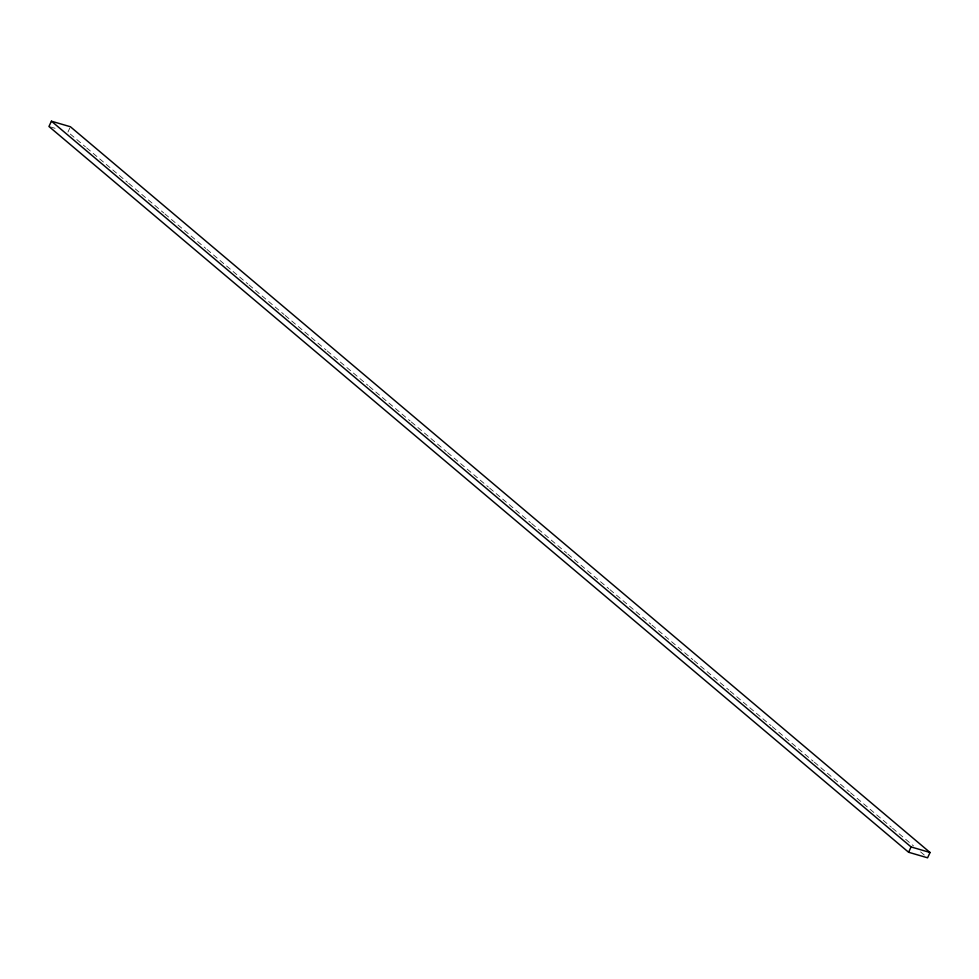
<?xml version="1.0" encoding="UTF-8"?>
<svg xmlns="http://www.w3.org/2000/svg" width="979" height="979" viewBox="0 0 979 979"><rect width="100%" height="100%" fill="white"/><g stroke="black" fill="none" stroke-linecap="round" stroke-linejoin="round"><path stroke-width="0.73" stroke-dasharray="4.89 3.67" d="M67.93 132.067L69.79 128.078M50.406 126.927L57.712 129.069M70.268 134.037L85.454 146.862M86.629 147.841L127.503 182.351M128.677 183.342L163.713 212.92M164.876 213.911L205.761 248.421M206.924 249.412L247.809 283.922M248.972 284.901L284.02 314.492M285.183 315.471L326.068 349.992M327.231 350.971L368.116 385.481M369.279 386.472L410.164 420.982M411.327 421.973L446.363 451.552M447.538 452.543L488.411 487.052M489.586 488.044L530.459 522.553M531.634 523.532L566.67 553.123M567.844 554.102L608.718 588.624M609.893 589.603L650.766 624.112M651.941 625.104L692.814 659.613M693.989 660.605L729.025 690.183M730.187 691.174L771.073 725.684M772.235 726.663L813.121 761.185M814.283 762.164L849.331 791.754M850.494 792.733L891.379 827.243M892.542 828.234L913.566 845.978M920.578 851.901L925.241 855.842"/><path stroke-width="1.47" d="M51.422 121.188L48.95 126.499L908.598 852.256L927.578 857.812L930.05 852.501L70.402 126.744L51.422 121.188L911.07 846.933L930.05 852.501M908.598 852.256L911.07 846.933"/></g></svg>
